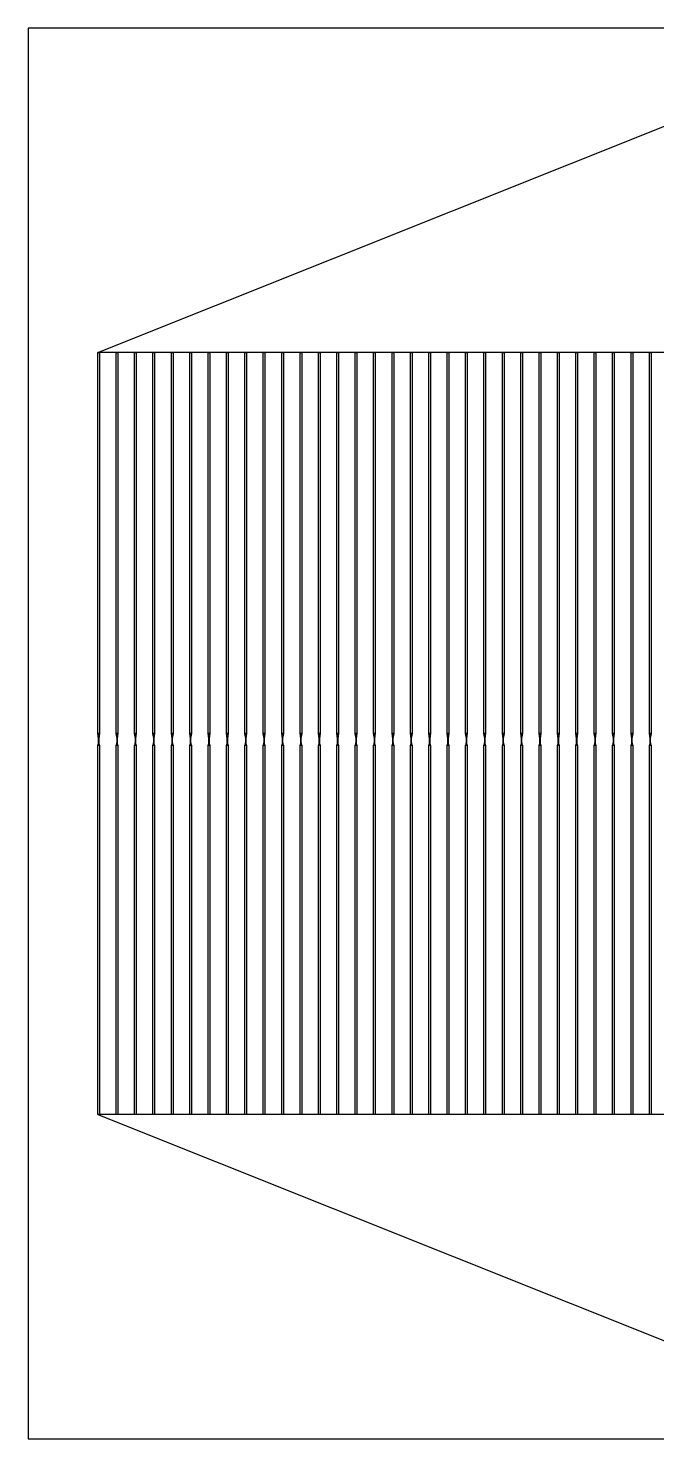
# Model space of a CAD drawing. Extents: x 0 to 25399, y 0 to 25399.
# Drawn here: x 0 to 11327, y 0 to 25399 of the extents above; entities that cross this region are included whole.
import ezdxf

# ---------------------------------------------------------------- set-up
doc = ezdxf.new("R2010")
doc.units = 0
doc.layers.add('lith', color=7, linetype='CONTINUOUS')

msp = doc.modelspace()

# ---------------------------------------------------------------- linework, layer by layer
at = {"layer": 'lith', "color": 7}
for p, q in [((25398.75, 25398.75), (0, 25398.75)), ((0, 25398.75), (0, 0)), ((1254.93625, 19557.03625), (12699.375, 24128.81375)), ((1254.93625, 19557.03625), (1284.93625, 19557.03625)), ((1254.93625, 12699.375), (1254.93625, 19557.03625)), ((1254.93625, 19557.03625), (1254.93625, 19557.03625)), ((24143.81375, 19557.03625), (1254.93625, 19557.03625)), ((1284.93625, 19557.03625), (1284.93625, 12699.375)), ((1586.225, 19557.03625), (1616.225, 19557.03625)), ((1586.225, 12699.375), (1586.225, 19557.03625)), ((1586.225, 19557.03625), (1586.225, 19557.03625)), ((1616.225, 19557.03625), (1616.225, 12699.375)), ((1917.515, 19557.03625), (1947.515, 19557.03625)), ((1917.515, 12699.375), (1917.515, 19557.03625)), ((1917.515, 19557.03625), (1917.515, 19557.03625)), ((1947.515, 19557.03625), (1947.515, 12699.375)), ((2248.80375, 19557.03625), (2278.80375, 19557.03625)), ((2248.80375, 12699.375), (2248.80375, 19557.03625)), ((2248.80375, 19557.03625), (2248.80375, 19557.03625)), ((2278.80375, 19557.03625), (2278.80375, 12699.375)), ((2580.0925, 19557.03625), (2610.0925, 19557.03625)), ((2580.0925, 12699.375), (2580.0925, 19557.03625)), ((2580.0925, 19557.03625), (2580.0925, 19557.03625)), ((2610.0925, 19557.03625), (2610.0925, 12699.375)), ((2911.3775, 19557.03625), (2941.3775, 19557.03625)), ((2911.3775, 12699.375), (2911.3775, 19557.03625)), ((2911.3775, 19557.03625), (2911.3775, 19557.03625)), ((2941.3775, 19557.03625), (2941.3775, 12699.375)), ((3242.66625, 19557.03625), (3272.66625, 19557.03625)), ((3242.66625, 12699.375), (3242.66625, 19557.03625)), ((3242.66625, 19557.03625), (3242.66625, 19557.03625)), ((3272.66625, 19557.03625), (3272.66625, 12699.375)), ((3573.955, 19557.03625), (3603.955, 19557.03625)), ((3573.955, 12699.375), (3573.955, 19557.03625)), ((3573.955, 19557.03625), (3573.955, 19557.03625)), ((3603.955, 19557.03625), (3603.955, 12699.375)), ((3905.24375, 19557.03625), (3935.24375, 19557.03625)), ((3905.24375, 12699.375), (3905.24375, 19557.03625)), ((3905.24375, 19557.03625), (3905.24375, 19557.03625)), ((3935.24375, 19557.03625), (3935.24375, 12699.375)), ((4236.52875, 19557.03625), (4266.52875, 19557.03625)), ((4236.52875, 12699.375), (4236.52875, 19557.03625)), ((4236.52875, 19557.03625), (4236.52875, 19557.03625)), ((4266.52875, 19557.03625), (4266.52875, 12699.375)), ((4567.8175, 19557.03625), (4597.8175, 19557.03625)), ((4567.8175, 12699.375), (4567.8175, 19557.03625)), ((4567.8175, 19557.03625), (4567.8175, 19557.03625)), ((4597.8175, 19557.03625), (4597.8175, 12699.375)), ((4899.10625, 19557.03625), (4929.10625, 19557.03625)), ((4899.10625, 12699.375), (4899.10625, 19557.03625)), ((4899.10625, 19557.03625), (4899.10625, 19557.03625)), ((4929.10625, 19557.03625), (4929.10625, 12699.375)), ((5230.395, 19557.03625), (5260.395, 19557.03625)), ((5230.395, 12699.375), (5230.395, 19557.03625)), ((5230.395, 19557.03625), (5230.395, 19557.03625)), ((5260.395, 19557.03625), (5260.395, 12699.375)), ((5561.685, 19557.03625), (5591.685, 19557.03625)), ((5561.685, 12699.375), (5561.685, 19557.03625)), ((5561.685, 19557.03625), (5561.685, 19557.03625)), ((5591.685, 19557.03625), (5591.685, 12699.375)), ((5892.96875, 19557.03625), (5922.96875, 19557.03625)), ((5892.96875, 12699.375), (5892.96875, 19557.03625)), ((5892.96875, 19557.03625), (5892.96875, 19557.03625)), ((5922.96875, 19557.03625), (5922.96875, 12699.375)), ((6224.2575, 19557.03625), (6254.2575, 19557.03625)), ((6224.2575, 12699.375), (6224.2575, 19557.03625)), ((6224.2575, 19557.03625), (6224.2575, 19557.03625)), ((6254.2575, 19557.03625), (6254.2575, 12699.375)), ((6555.5475, 19557.03625), (6585.5475, 19557.03625)), ((6555.5475, 12699.375), (6555.5475, 19557.03625)), ((6555.5475, 19557.03625), (6555.5475, 19557.03625)), ((6585.5475, 19557.03625), (6585.5475, 12699.375)), ((6886.83625, 19557.03625), (6916.83625, 19557.03625)), ((6886.83625, 12699.375), (6886.83625, 19557.03625)), ((6886.83625, 19557.03625), (6886.83625, 19557.03625)), ((6916.83625, 19557.03625), (6916.83625, 12699.375)), ((7218.125, 19557.03625), (7248.125, 19557.03625)), ((7218.125, 12699.375), (7218.125, 19557.03625)), ((7218.125, 19557.03625), (7218.125, 19557.03625)), ((7248.125, 19557.03625), (7248.125, 12699.375)), ((7549.40875, 19557.03625), (7579.40875, 19557.03625)), ((7549.40875, 12699.375), (7549.40875, 19557.03625)), ((7549.40875, 19557.03625), (7549.40875, 19557.03625)), ((7579.40875, 19557.03625), (7579.40875, 12699.375)), ((7880.69875, 19557.03625), (7910.69875, 19557.03625)), ((7880.69875, 12699.375), (7880.69875, 19557.03625)), ((7880.69875, 19557.03625), (7880.69875, 19557.03625)), ((7910.69875, 19557.03625), (7910.69875, 12699.375)), ((8211.9875, 19557.03625), (8241.9875, 19557.03625)), ((8211.9875, 12699.375), (8211.9875, 19557.03625)), ((8211.9875, 19557.03625), (8211.9875, 19557.03625)), ((8241.9875, 19557.03625), (8241.9875, 12699.375)), ((8543.27625, 19557.03625), (8573.27625, 19557.03625)), ((8543.27625, 12699.375), (8543.27625, 19557.03625)), ((8543.27625, 19557.03625), (8543.27625, 19557.03625)), ((8573.27625, 19557.03625), (8573.27625, 12699.375)), ((8874.565, 19557.03625), (8904.565, 19557.03625)), ((8874.565, 12699.375), (8874.565, 19557.03625)), ((8874.565, 19557.03625), (8874.565, 19557.03625)), ((8904.565, 19557.03625), (8904.565, 12699.375)), ((9205.85, 19557.03625), (9235.85, 19557.03625)), ((9205.85, 12699.375), (9205.85, 19557.03625)), ((9205.85, 19557.03625), (9205.85, 19557.03625)), ((9235.85, 19557.03625), (9235.85, 12699.375)), ((9537.13875, 19557.03625), (9567.13875, 19557.03625)), ((9537.13875, 12699.375), (9537.13875, 19557.03625)), ((9537.13875, 19557.03625), (9537.13875, 19557.03625)), ((9567.13875, 19557.03625), (9567.13875, 12699.375)), ((9868.4275, 19557.03625), (9898.4275, 19557.03625)), ((9868.4275, 12699.375), (9868.4275, 19557.03625)), ((9868.4275, 19557.03625), (9868.4275, 19557.03625)), ((9898.4275, 19557.03625), (9898.4275, 12699.375)), ((10199.71625, 19557.03625), (10229.71625, 19557.03625)), ((10199.71625, 12699.375), (10199.71625, 19557.03625)), ((10199.71625, 19557.03625), (10199.71625, 19557.03625)), ((10229.71625, 19557.03625), (10229.71625, 12699.375)), ((10531.00625, 19557.03625), (10561.00625, 19557.03625)), ((10531.00625, 12699.375), (10531.00625, 19557.03625)), ((10531.00625, 19557.03625), (10531.00625, 19557.03625)), ((10561.00625, 19557.03625), (10561.00625, 12699.375)), ((10862.29, 19557.03625), (10892.29, 19557.03625)), ((10862.29, 12699.375), (10862.29, 19557.03625)), ((10862.29, 19557.03625), (10862.29, 19557.03625)), ((10892.29, 19557.03625), (10892.29, 12699.375)), ((11193.57875, 19557.03625), (11223.57875, 19557.03625)), ((11193.57875, 12699.375), (11193.57875, 19557.03625)), ((11193.57875, 19557.03625), (11193.57875, 19557.03625)), ((11223.57875, 19557.03625), (11223.57875, 12699.375)), ((1284.93625, 12699.375), (1254.93625, 12699.375)), ((1254.93625, 12699.375), (1284.93625, 12699.375)), ((1268.935, 12609.38), (1254.93625, 12699.375)), ((1254.93625, 12699.375), (1254.93625, 12699.375)), ((1268.935, 12699.375), (1270.9375, 12699.375)), ((1268.935, 12489.385), (1268.935, 12699.375)), ((1268.935, 12699.375), (1268.935, 12699.375)), ((1270.9375, 12699.375), (1270.9375, 12489.385)), ((1284.93625, 12699.375), (1270.9375, 12609.38)), ((1616.225, 12699.375), (1586.225, 12699.375)), ((1586.225, 12699.375), (1616.225, 12699.375)), ((1600.225, 12609.38), (1586.225, 12699.375)), ((1586.225, 12699.375), (1586.225, 12699.375)), ((1600.225, 12699.375), (1602.2275, 12699.375)), ((1600.225, 12489.385), (1600.225, 12699.375)), ((1600.225, 12699.375), (1600.225, 12699.375)), ((1616.225, 12699.375), (1602.22625, 12609.38)), ((1602.2275, 12699.375), (1602.2275, 12489.385)), ((1947.515, 12699.375), (1917.515, 12699.375)), ((1917.515, 12699.375), (1947.515, 12699.375)), ((1931.51375, 12609.38), (1917.515, 12699.375)), ((1917.515, 12699.375), (1917.515, 12699.375)), ((1931.51375, 12699.375), (1933.51625, 12699.375)), ((1931.51375, 12489.385), (1931.51375, 12699.375)), ((1931.51375, 12699.375), (1931.51375, 12699.375)), ((1947.515, 12699.375), (1933.515, 12609.38)), ((1933.51625, 12699.375), (1933.51625, 12489.385)), ((2278.80375, 12699.375), (2248.80375, 12699.375)), ((2248.80375, 12699.375), (2278.79875, 12699.375)), ((2262.8025, 12609.38), (2248.80375, 12699.375)), ((2248.80375, 12699.375), (2248.80375, 12699.375)), ((2262.8025, 12699.375), (2264.805, 12699.375)), ((2262.8025, 12489.385), (2262.8025, 12699.375)), ((2262.8025, 12699.375), (2262.8025, 12699.375)), ((2278.79875, 12699.375), (2264.8, 12609.38)), ((2264.805, 12699.375), (2264.805, 12489.385)), ((2610.0925, 12699.375), (2580.0925, 12699.375)), ((2580.0925, 12699.375), (2610.0875, 12699.375)), ((2594.09125, 12609.38), (2580.0925, 12699.375)), ((2580.0925, 12699.375), (2580.0925, 12699.375)), ((2594.09125, 12699.375), (2596.09375, 12699.375)), ((2594.09125, 12489.385), (2594.09125, 12699.375)), ((2594.09125, 12699.375), (2594.09125, 12699.375)), ((2610.0875, 12699.375), (2596.08875, 12609.38)), ((2596.09375, 12699.375), (2596.09375, 12489.385)), ((2941.3775, 12699.375), (2911.3775, 12699.375)), ((2911.3775, 12699.375), (2941.3775, 12699.375)), ((2925.37625, 12609.38), (2911.3775, 12699.375)), ((2911.3775, 12699.375), (2911.3775, 12699.375)), ((2925.37625, 12699.375), (2927.37875, 12699.375)), ((2925.37625, 12489.385), (2925.37625, 12699.375)), ((2925.37625, 12699.375), (2925.37625, 12699.375)), ((2941.3775, 12699.375), (2927.3775, 12609.38)), ((2927.37875, 12699.375), (2927.37875, 12489.385)), ((3272.66625, 12699.375), (3242.66625, 12699.375)), ((3242.66625, 12699.375), (3272.66625, 12699.375)), ((3256.665, 12609.38), (3242.66625, 12699.375)), ((3242.66625, 12699.375), (3242.66625, 12699.375)), ((3256.665, 12699.375), (3258.6675, 12699.375)), ((3256.665, 12489.385), (3256.665, 12699.375)), ((3256.665, 12699.375), (3256.665, 12699.375)), ((3258.6675, 12699.375), (3258.6675, 12489.385)), ((3272.66625, 12699.375), (3258.6675, 12609.38)), ((3603.955, 12699.375), (3573.955, 12699.375)), ((3573.955, 12699.375), (3603.955, 12699.375)), ((3587.95375, 12609.38), (3573.955, 12699.375)), ((3573.955, 12699.375), (3573.955, 12699.375)), ((3587.95375, 12699.375), (3589.95625, 12699.375)), ((3587.95375, 12489.385), (3587.95375, 12699.375)), ((3587.95375, 12699.375), (3587.95375, 12699.375)), ((3589.95625, 12699.375), (3589.95625, 12489.385)), ((3603.955, 12699.375), (3589.95625, 12609.38)), ((3935.24375, 12699.375), (3905.24375, 12699.375)), ((3905.24375, 12699.375), (3935.23875, 12699.375)), ((3919.24375, 12609.38), (3905.24375, 12699.375)), ((3905.24375, 12699.375), (3905.24375, 12699.375)), ((3919.24375, 12699.375), (3921.24625, 12699.375)), ((3919.24375, 12489.385), (3919.24375, 12699.375)), ((3919.24375, 12699.375), (3919.24375, 12699.375)), ((3935.23875, 12699.375), (3921.24, 12609.38)), ((3921.24625, 12699.375), (3921.24625, 12489.385)), ((4266.52875, 12699.375), (4236.52875, 12699.375)), ((4236.52875, 12699.375), (4266.52875, 12699.375)), ((4250.5325, 12609.38), (4236.52875, 12699.375)), ((4236.52875, 12699.375), (4236.52875, 12699.375)), ((4250.5325, 12699.375), (4252.535, 12699.375)), ((4250.5325, 12489.385), (4250.5325, 12699.375)), ((4250.5325, 12699.375), (4250.5325, 12699.375)), ((4266.52875, 12699.375), (4252.52875, 12609.38)), ((4252.535, 12699.375), (4252.535, 12489.385)), ((4597.8175, 12699.375), (4567.8175, 12699.375)), ((4567.8175, 12699.375), (4597.8175, 12699.375)), ((4581.81625, 12609.38), (4567.8175, 12699.375)), ((4567.8175, 12699.375), (4567.8175, 12699.375)), ((4581.81625, 12699.375), (4583.81875, 12699.375)), ((4581.81625, 12489.385), (4581.81625, 12699.375)), ((4581.81625, 12699.375), (4581.81625, 12699.375)), ((4583.81875, 12699.375), (4583.81875, 12489.385)), ((4597.8175, 12699.375), (4583.81875, 12609.38)), ((4929.10625, 12699.375), (4899.10625, 12699.375)), ((4899.10625, 12699.375), (4929.10625, 12699.375)), ((4913.105, 12609.38), (4899.10625, 12699.375)), ((4899.10625, 12699.375), (4899.10625, 12699.375)), ((4913.105, 12699.375), (4915.1075, 12699.375)), ((4913.105, 12489.385), (4913.105, 12699.375)), ((4913.105, 12699.375), (4913.105, 12699.375)), ((4915.1075, 12699.375), (4915.1075, 12489.385)), ((4929.10625, 12699.375), (4915.1075, 12609.38)), ((5260.395, 12699.375), (5230.395, 12699.375)), ((5230.395, 12699.375), (5260.395, 12699.375)), ((5244.395, 12609.38), (5230.395, 12699.375)), ((5230.395, 12699.375), (5230.395, 12699.375)), ((5244.395, 12699.375), (5246.3975, 12699.375)), ((5244.395, 12489.385), (5244.395, 12699.375)), ((5244.395, 12699.375), (5244.395, 12699.375)), ((5260.395, 12699.375), (5246.39125, 12609.38)), ((5246.3975, 12699.375), (5246.3975, 12489.385)), ((5591.685, 12699.375), (5561.685, 12699.375)), ((5561.685, 12699.375), (5591.68, 12699.375)), ((5575.68375, 12609.38), (5561.685, 12699.375)), ((5561.685, 12699.375), (5561.685, 12699.375)), ((5575.68375, 12699.375), (5577.68625, 12699.375)), ((5575.68375, 12489.385), (5575.68375, 12699.375)), ((5575.68375, 12699.375), (5575.68375, 12699.375)), ((5591.68, 12699.375), (5577.68125, 12609.38)), ((5577.68625, 12699.375), (5577.68625, 12489.385)), ((5922.96875, 12699.375), (5892.96875, 12699.375)), ((5892.96875, 12699.375), (5922.96875, 12699.375)), ((5906.9675, 12609.38), (5892.96875, 12699.375)), ((5892.96875, 12699.375), (5892.96875, 12699.375)), ((5906.9675, 12699.375), (5908.97, 12699.375)), ((5906.9675, 12489.385), (5906.9675, 12699.375)), ((5906.9675, 12699.375), (5906.9675, 12699.375)), ((5908.97, 12699.375), (5908.97, 12489.385)), ((5922.96875, 12699.375), (5908.97, 12609.38)), ((6254.2575, 12699.375), (6224.2575, 12699.375)), ((6224.2575, 12699.375), (6254.2575, 12699.375)), ((6238.25625, 12609.38), (6224.2575, 12699.375)), ((6224.2575, 12699.375), (6224.2575, 12699.375)), ((6238.25625, 12699.375), (6240.25875, 12699.375)), ((6238.25625, 12489.385), (6238.25625, 12699.375)), ((6238.25625, 12699.375), (6238.25625, 12699.375)), ((6240.25875, 12699.375), (6240.25875, 12489.385)), ((6254.2575, 12699.375), (6240.25875, 12609.38)), ((6585.5475, 12699.375), (6555.5475, 12699.375)), ((6555.5475, 12699.375), (6585.5475, 12699.375)), ((6569.54625, 12609.38), (6555.5475, 12699.375)), ((6555.5475, 12699.375), (6555.5475, 12699.375)), ((6569.54625, 12699.375), (6571.54875, 12699.375)), ((6569.54625, 12489.385), (6569.54625, 12699.375)), ((6569.54625, 12699.375), (6569.54625, 12699.375)), ((6585.5475, 12699.375), (6571.5475, 12609.38)), ((6571.54875, 12699.375), (6571.54875, 12489.385)), ((6916.83625, 12699.375), (6886.83625, 12699.375)), ((6886.83625, 12699.375), (6916.83625, 12699.375)), ((6900.835, 12609.38), (6886.83625, 12699.375)), ((6886.83625, 12699.375), (6886.83625, 12699.375)), ((6900.835, 12699.375), (6902.8375, 12699.375)), ((6900.835, 12489.385), (6900.835, 12699.375)), ((6900.835, 12699.375), (6900.835, 12699.375)), ((6916.83625, 12699.375), (6902.8325, 12609.38)), ((6902.8375, 12699.375), (6902.8375, 12489.385)), ((7248.125, 12699.375), (7218.125, 12699.375)), ((7218.125, 12699.375), (7248.12, 12699.375)), ((7232.12375, 12609.38), (7218.125, 12699.375)), ((7218.125, 12699.375), (7218.125, 12699.375)), ((7232.12375, 12699.375), (7234.12625, 12699.375)), ((7232.12375, 12489.385), (7232.12375, 12699.375)), ((7232.12375, 12699.375), (7232.12375, 12699.375)), ((7248.12, 12699.375), (7234.12125, 12609.38)), ((7234.12625, 12699.375), (7234.12625, 12489.385)), ((7579.40875, 12699.375), (7549.40875, 12699.375)), ((7549.40875, 12699.375), (7579.40875, 12699.375)), ((7563.40875, 12609.38), (7549.40875, 12699.375)), ((7549.40875, 12699.375), (7549.40875, 12699.375)), ((7563.40875, 12699.375), (7565.41125, 12699.375)), ((7563.40875, 12489.385), (7563.40875, 12699.375)), ((7563.40875, 12699.375), (7563.40875, 12699.375)), ((7579.40875, 12699.375), (7565.41, 12609.38)), ((7565.41125, 12699.375), (7565.41125, 12489.385)), ((7910.69875, 12699.375), (7880.69875, 12699.375)), ((7880.69875, 12699.375), (7910.69875, 12699.375)), ((7894.6975, 12609.38), (7880.69875, 12699.375)), ((7880.69875, 12699.375), (7880.69875, 12699.375)), ((7894.6975, 12699.375), (7896.7, 12699.375)), ((7894.6975, 12489.385), (7894.6975, 12699.375)), ((7894.6975, 12699.375), (7894.6975, 12699.375)), ((7910.69875, 12699.375), (7896.69875, 12609.38)), ((7896.7, 12699.375), (7896.7, 12489.385)), ((8241.9875, 12699.375), (8211.9875, 12699.375)), ((8211.9875, 12699.375), (8241.9875, 12699.375)), ((8225.98625, 12609.38), (8211.9875, 12699.375)), ((8211.9875, 12699.375), (8211.9875, 12699.375)), ((8225.98625, 12699.375), (8227.98875, 12699.375)), ((8225.98625, 12489.385), (8225.98625, 12699.375)), ((8225.98625, 12699.375), (8225.98625, 12699.375)), ((8227.98875, 12699.375), (8227.98875, 12489.385)), ((8241.9875, 12699.375), (8227.98875, 12609.38)), ((8573.27625, 12699.375), (8543.27625, 12699.375)), ((8543.27625, 12699.375), (8573.27125, 12699.375)), ((8557.275, 12609.38), (8543.27625, 12699.375)), ((8543.27625, 12699.375), (8543.27625, 12699.375)), ((8557.275, 12699.375), (8559.2775, 12699.375)), ((8557.275, 12489.385), (8557.275, 12699.375)), ((8557.275, 12699.375), (8557.275, 12699.375)), ((8573.27125, 12699.375), (8559.2725, 12609.38)), ((8559.2775, 12699.375), (8559.2775, 12489.385)), ((8904.565, 12699.375), (8874.565, 12699.375)), ((8874.565, 12699.375), (8904.56, 12699.375)), ((8888.565, 12609.38), (8874.565, 12699.375)), ((8874.565, 12699.375), (8874.565, 12699.375)), ((8888.565, 12699.375), (8890.5675, 12699.375)), ((8888.565, 12489.385), (8888.565, 12699.375)), ((8888.565, 12699.375), (8888.565, 12699.375)), ((8904.56, 12699.375), (8890.56125, 12609.38)), ((8890.5675, 12699.375), (8890.5675, 12489.385)), ((9235.85, 12699.375), (9205.85, 12699.375)), ((9205.85, 12699.375), (9235.85, 12699.375)), ((9219.84875, 12609.38), (9205.85, 12699.375)), ((9205.85, 12699.375), (9205.85, 12699.375)), ((9219.84875, 12699.375), (9221.85125, 12699.375)), ((9219.84875, 12489.385), (9219.84875, 12699.375)), ((9219.84875, 12699.375), (9219.84875, 12699.375)), ((9235.85, 12699.375), (9221.85, 12609.38)), ((9221.85125, 12699.375), (9221.85125, 12489.385)), ((9567.13875, 12699.375), (9537.13875, 12699.375)), ((9537.13875, 12699.375), (9567.13875, 12699.375)), ((9551.1375, 12609.38), (9537.13875, 12699.375)), ((9537.13875, 12699.375), (9537.13875, 12699.375)), ((9551.1375, 12699.375), (9553.14, 12699.375)), ((9551.1375, 12489.385), (9551.1375, 12699.375)), ((9551.1375, 12699.375), (9551.1375, 12699.375)), ((9553.14, 12699.375), (9553.14, 12489.385)), ((9567.13875, 12699.375), (9553.14, 12609.38)), ((9898.4275, 12699.375), (9868.4275, 12699.375)), ((9868.4275, 12699.375), (9898.4275, 12699.375)), ((9882.42625, 12609.38), (9868.4275, 12699.375)), ((9868.4275, 12699.375), (9868.4275, 12699.375)), ((9882.42625, 12699.375), (9884.42875, 12699.375)), ((9882.42625, 12489.385), (9882.42625, 12699.375)), ((9882.42625, 12699.375), (9882.42625, 12699.375)), ((9884.42875, 12699.375), (9884.42875, 12489.385)), ((9898.4275, 12699.375), (9884.42875, 12609.38)), ((10229.71625, 12699.375), (10199.71625, 12699.375)), ((10199.71625, 12699.375), (10229.7125, 12699.375)), ((10213.71625, 12609.38), (10199.71625, 12699.375)), ((10199.71625, 12699.375), (10199.71625, 12699.375)), ((10213.71625, 12699.375), (10215.71875, 12699.375)), ((10213.71625, 12489.385), (10213.71625, 12699.375)), ((10213.71625, 12699.375), (10213.71625, 12699.375)), ((10229.7125, 12699.375), (10215.7125, 12609.38)), ((10215.71875, 12699.375), (10215.71875, 12489.385)), ((10561.00625, 12699.375), (10531.00625, 12699.375)), ((10531.00625, 12699.375), (10561.00125, 12699.375)), ((10545.005, 12609.38), (10531.00625, 12699.375)), ((10531.00625, 12699.375), (10531.00625, 12699.375)), ((10545.005, 12699.375), (10547.0075, 12699.375)), ((10545.005, 12489.385), (10545.005, 12699.375)), ((10545.005, 12699.375), (10545.005, 12699.375)), ((10561.00125, 12699.375), (10547.0025, 12609.38)), ((10547.0075, 12699.375), (10547.0075, 12489.385)), ((10892.29, 12699.375), (10862.29, 12699.375)), ((10862.29, 12699.375), (10892.29, 12699.375)), ((10876.28875, 12609.38), (10862.29, 12699.375)), ((10862.29, 12699.375), (10862.29, 12699.375)), ((10876.28875, 12699.375), (10878.29125, 12699.375)), ((10876.28875, 12489.385), (10876.28875, 12699.375)), ((10876.28875, 12699.375), (10876.28875, 12699.375)), ((10878.29125, 12699.375), (10878.29125, 12489.385)), ((10892.29, 12699.375), (10878.29125, 12609.38)), ((11223.57875, 12699.375), (11193.57875, 12699.375)), ((11193.57875, 12699.375), (11223.57875, 12699.375)), ((11207.5775, 12609.38), (11193.57875, 12699.375)), ((11193.57875, 12699.375), (11193.57875, 12699.375)), ((11207.5775, 12699.375), (11209.58, 12699.375)), ((11207.5775, 12489.385), (11207.5775, 12699.375)), ((11207.5775, 12699.375), (11207.5775, 12699.375)), ((11209.58, 12699.375), (11209.58, 12489.385)), ((11223.57875, 12699.375), (11209.58, 12609.38)), ((1268.935, 12579.38), (1254.93625, 12489.385)), ((1254.93625, 12489.385), (1284.93625, 12489.385)), ((1254.93625, 5841.71375), (1254.93625, 12489.385)), ((1254.93625, 12489.385), (1254.93625, 12489.385)), ((1254.93625, 12489.385), (1284.93625, 12489.385)), ((1254.93625, 12489.385), (1254.93625, 12489.385)), ((1270.9375, 12609.38), (1268.935, 12609.38)), ((1270.9375, 12579.38), (1268.935, 12579.38)), ((1270.9375, 12489.385), (1268.935, 12489.385)), ((1284.93625, 12489.385), (1270.9375, 12579.38)), ((1284.93625, 12489.385), (1284.93625, 5841.71375)), ((1600.225, 12579.38), (1586.225, 12489.385)), ((1586.225, 12489.385), (1616.225, 12489.385)), ((1586.225, 5841.71375), (1586.225, 12489.385)), ((1586.225, 12489.385), (1586.225, 12489.385)), ((1586.225, 12489.385), (1616.225, 12489.385)), ((1586.225, 12489.385), (1586.225, 12489.385)), ((1602.22625, 12609.38), (1600.225, 12609.38)), ((1602.22625, 12579.38), (1600.225, 12579.38)), ((1602.2275, 12489.385), (1600.225, 12489.385)), ((1616.225, 12489.385), (1602.22625, 12579.38)), ((1616.225, 12489.385), (1616.225, 5841.71375)), ((1931.51375, 12579.38), (1917.515, 12489.385)), ((1917.515, 12489.385), (1947.515, 12489.385)), ((1917.515, 5841.71375), (1917.515, 12489.385)), ((1917.515, 12489.385), (1917.515, 12489.385)), ((1917.515, 12489.385), (1947.515, 12489.385)), ((1917.515, 12489.385), (1917.515, 12489.385)), ((1933.515, 12609.38), (1931.51375, 12609.38)), ((1933.515, 12579.38), (1931.51375, 12579.38)), ((1933.51625, 12489.385), (1931.51375, 12489.385)), ((1947.515, 12489.385), (1933.515, 12579.38)), ((1947.515, 12489.385), (1947.515, 5841.71375)), ((2262.8025, 12579.38), (2248.80375, 12489.385)), ((2248.80375, 12489.385), (2278.80375, 12489.385)), ((2248.80375, 5841.71375), (2248.80375, 12489.385)), ((2248.80375, 12489.385), (2248.80375, 12489.385)), ((2248.80375, 12489.385), (2278.79875, 12489.385)), ((2248.80375, 12489.385), (2248.80375, 12489.385)), ((2264.8, 12609.38), (2262.8025, 12609.38)), ((2264.8, 12579.38), (2262.8025, 12579.38)), ((2264.805, 12489.385), (2262.8025, 12489.385)), ((2278.79875, 12489.385), (2264.8, 12579.38)), ((2278.80375, 12489.385), (2278.80375, 5841.71375)), ((2594.09125, 12579.38), (2580.0925, 12489.385)), ((2580.0925, 12489.385), (2610.0925, 12489.385)), ((2580.0925, 5841.71375), (2580.0925, 12489.385)), ((2580.0925, 12489.385), (2580.0925, 12489.385)), ((2580.0925, 12489.385), (2610.0875, 12489.385)), ((2580.0925, 12489.385), (2580.0925, 12489.385)), ((2596.08875, 12609.38), (2594.09125, 12609.38)), ((2596.08875, 12579.38), (2594.09125, 12579.38)), ((2596.09375, 12489.385), (2594.09125, 12489.385)), ((2610.0875, 12489.385), (2596.08875, 12579.38)), ((2610.0925, 12489.385), (2610.0925, 5841.71375)), ((2925.37625, 12579.38), (2911.3775, 12489.385)), ((2911.3775, 12489.385), (2941.3775, 12489.385)), ((2911.3775, 5841.71375), (2911.3775, 12489.385)), ((2911.3775, 12489.385), (2911.3775, 12489.385)), ((2911.3775, 12489.385), (2941.3775, 12489.385)), ((2911.3775, 12489.385), (2911.3775, 12489.385)), ((2927.3775, 12609.38), (2925.37625, 12609.38)), ((2927.3775, 12579.38), (2925.37625, 12579.38)), ((2927.37875, 12489.385), (2925.37625, 12489.385)), ((2941.3775, 12489.385), (2927.3775, 12579.38)), ((2941.3775, 12489.385), (2941.3775, 5841.71375)), ((3256.665, 12579.38), (3242.66625, 12489.385)), ((3242.66625, 12489.385), (3272.66625, 12489.385)), ((3242.66625, 5841.71375), (3242.66625, 12489.385)), ((3242.66625, 12489.385), (3242.66625, 12489.385)), ((3242.66625, 12489.385), (3272.66625, 12489.385)), ((3242.66625, 12489.385), (3242.66625, 12489.385)), ((3258.6675, 12609.38), (3256.665, 12609.38)), ((3258.6675, 12579.38), (3256.665, 12579.38)), ((3258.6675, 12489.385), (3256.665, 12489.385)), ((3272.66625, 12489.385), (3258.6675, 12579.38)), ((3272.66625, 12489.385), (3272.66625, 5841.71375)), ((3587.95375, 12579.38), (3573.955, 12489.385)), ((3573.955, 12489.385), (3603.955, 12489.385)), ((3573.955, 5841.71375), (3573.955, 12489.385)), ((3573.955, 12489.385), (3573.955, 12489.385)), ((3573.955, 12489.385), (3603.955, 12489.385)), ((3573.955, 12489.385), (3573.955, 12489.385)), ((3589.95625, 12609.38), (3587.95375, 12609.38)), ((3589.95625, 12579.38), (3587.95375, 12579.38)), ((3589.95625, 12489.385), (3587.95375, 12489.385)), ((3603.955, 12489.385), (3589.95625, 12579.38)), ((3603.955, 12489.385), (3603.955, 5841.71375)), ((3919.24375, 12579.38), (3905.24375, 12489.385)), ((3905.24375, 12489.385), (3935.24375, 12489.385)), ((3905.24375, 5841.71375), (3905.24375, 12489.385)), ((3905.24375, 12489.385), (3905.24375, 12489.385)), ((3905.24375, 12489.385), (3935.23875, 12489.385)), ((3905.24375, 12489.385), (3905.24375, 12489.385)), ((3921.24, 12609.38), (3919.24375, 12609.38)), ((3921.24, 12579.38), (3919.24375, 12579.38)), ((3921.24625, 12489.385), (3919.24375, 12489.385)), ((3935.23875, 12489.385), (3921.24, 12579.38)), ((3935.24375, 12489.385), (3935.24375, 5841.71375)), ((4250.5325, 12579.38), (4236.52875, 12489.385)), ((4236.52875, 12489.385), (4266.52875, 12489.385)), ((4236.52875, 5841.71375), (4236.52875, 12489.385)), ((4236.52875, 12489.385), (4236.52875, 12489.385)), ((4236.52875, 12489.385), (4266.52875, 12489.385)), ((4236.52875, 12489.385), (4236.52875, 12489.385)), ((4252.52875, 12609.38), (4250.5325, 12609.38)), ((4252.52875, 12579.38), (4250.5325, 12579.38)), ((4252.535, 12489.385), (4250.5325, 12489.385)), ((4266.52875, 12489.385), (4252.52875, 12579.38)), ((4266.52875, 12489.385), (4266.52875, 5841.71375)), ((4581.81625, 12579.38), (4567.8175, 12489.385)), ((4567.8175, 12489.385), (4597.8175, 12489.385)), ((4567.8175, 5841.71375), (4567.8175, 12489.385)), ((4567.8175, 12489.385), (4567.8175, 12489.385)), ((4567.8175, 12489.385), (4597.8175, 12489.385)), ((4567.8175, 12489.385), (4567.8175, 12489.385)), ((4583.81875, 12609.38), (4581.81625, 12609.38)), ((4583.81875, 12579.38), (4581.81625, 12579.38)), ((4583.81875, 12489.385), (4581.81625, 12489.385)), ((4597.8175, 12489.385), (4583.81875, 12579.38)), ((4597.8175, 12489.385), (4597.8175, 5841.71375)), ((4913.105, 12579.38), (4899.10625, 12489.385)), ((4899.10625, 12489.385), (4929.10625, 12489.385)), ((4899.10625, 5841.71375), (4899.10625, 12489.385)), ((4899.10625, 12489.385), (4899.10625, 12489.385)), ((4899.10625, 12489.385), (4929.10625, 12489.385)), ((4899.10625, 12489.385), (4899.10625, 12489.385)), ((4915.1075, 12609.38), (4913.105, 12609.38)), ((4915.1075, 12579.38), (4913.105, 12579.38)), ((4915.1075, 12489.385), (4913.105, 12489.385)), ((4929.10625, 12489.385), (4915.1075, 12579.38)), ((4929.10625, 12489.385), (4929.10625, 5841.71375)), ((5244.395, 12579.38), (5230.395, 12489.385)), ((5230.395, 12489.385), (5260.395, 12489.385)), ((5230.395, 5841.71375), (5230.395, 12489.385)), ((5230.395, 12489.385), (5230.395, 12489.385)), ((5230.395, 12489.385), (5260.395, 12489.385)), ((5230.395, 12489.385), (5230.395, 12489.385)), ((5246.39125, 12609.38), (5244.395, 12609.38)), ((5246.39125, 12579.38), (5244.395, 12579.38)), ((5246.3975, 12489.385), (5244.395, 12489.385)), ((5260.395, 12489.385), (5246.39125, 12579.38)), ((5260.395, 12489.385), (5260.395, 5841.71375)), ((5575.68375, 12579.38), (5561.685, 12489.385)), ((5561.685, 12489.385), (5591.685, 12489.385)), ((5561.685, 5841.71375), (5561.685, 12489.385)), ((5561.685, 12489.385), (5561.685, 12489.385)), ((5561.685, 12489.385), (5591.68, 12489.385)), ((5561.685, 12489.385), (5561.685, 12489.385)), ((5577.68125, 12609.38), (5575.68375, 12609.38)), ((5577.68125, 12579.38), (5575.68375, 12579.38)), ((5577.68625, 12489.385), (5575.68375, 12489.385)), ((5591.68, 12489.385), (5577.68125, 12579.38)), ((5591.685, 12489.385), (5591.685, 5841.71375)), ((5906.9675, 12579.38), (5892.96875, 12489.385)), ((5892.96875, 12489.385), (5922.96875, 12489.385)), ((5892.96875, 5841.71375), (5892.96875, 12489.385)), ((5892.96875, 12489.385), (5892.96875, 12489.385)), ((5892.96875, 12489.385), (5922.96875, 12489.385)), ((5892.96875, 12489.385), (5892.96875, 12489.385)), ((5908.97, 12609.38), (5906.9675, 12609.38)), ((5908.97, 12579.38), (5906.9675, 12579.38)), ((5908.97, 12489.385), (5906.9675, 12489.385)), ((5922.96875, 12489.385), (5908.97, 12579.38)), ((5922.96875, 12489.385), (5922.96875, 5841.71375)), ((6238.25625, 12579.38), (6224.2575, 12489.385)), ((6224.2575, 12489.385), (6254.2575, 12489.385)), ((6224.2575, 5841.71375), (6224.2575, 12489.385)), ((6224.2575, 12489.385), (6224.2575, 12489.385)), ((6224.2575, 12489.385), (6254.2575, 12489.385)), ((6224.2575, 12489.385), (6224.2575, 12489.385)), ((6240.25875, 12609.38), (6238.25625, 12609.38)), ((6240.25875, 12579.38), (6238.25625, 12579.38)), ((6240.25875, 12489.385), (6238.25625, 12489.385)), ((6254.2575, 12489.385), (6240.25875, 12579.38)), ((6254.2575, 12489.385), (6254.2575, 5841.71375)), ((6569.54625, 12579.38), (6555.5475, 12489.385)), ((6555.5475, 12489.385), (6585.5475, 12489.385)), ((6555.5475, 5841.71375), (6555.5475, 12489.385)), ((6555.5475, 12489.385), (6555.5475, 12489.385)), ((6555.5475, 12489.385), (6585.5475, 12489.385)), ((6555.5475, 12489.385), (6555.5475, 12489.385)), ((6571.5475, 12609.38), (6569.54625, 12609.38)), ((6571.5475, 12579.38), (6569.54625, 12579.38)), ((6571.54875, 12489.385), (6569.54625, 12489.385)), ((6585.5475, 12489.385), (6571.5475, 12579.38)), ((6585.5475, 12489.385), (6585.5475, 5841.71375)), ((6900.835, 12579.38), (6886.83625, 12489.385)), ((6886.83625, 12489.385), (6916.83625, 12489.385)), ((6886.83625, 5841.71375), (6886.83625, 12489.385)), ((6886.83625, 12489.385), (6886.83625, 12489.385)), ((6886.83625, 12489.385), (6916.83625, 12489.385)), ((6886.83625, 12489.385), (6886.83625, 12489.385)), ((6902.8325, 12609.38), (6900.835, 12609.38)), ((6902.8325, 12579.38), (6900.835, 12579.38)), ((6902.8375, 12489.385), (6900.835, 12489.385)), ((6916.83625, 12489.385), (6902.8325, 12579.38)), ((6916.83625, 12489.385), (6916.83625, 5841.71375)), ((7232.12375, 12579.38), (7218.125, 12489.385)), ((7218.125, 12489.385), (7248.125, 12489.385)), ((7218.125, 5841.71375), (7218.125, 12489.385)), ((7218.125, 12489.385), (7218.125, 12489.385)), ((7218.125, 12489.385), (7248.12, 12489.385)), ((7218.125, 12489.385), (7218.125, 12489.385)), ((7234.12125, 12609.38), (7232.12375, 12609.38)), ((7234.12125, 12579.38), (7232.12375, 12579.38)), ((7234.12625, 12489.385), (7232.12375, 12489.385)), ((7248.12, 12489.385), (7234.12125, 12579.38)), ((7248.125, 12489.385), (7248.125, 5841.71375)), ((7563.40875, 12579.38), (7549.40875, 12489.385)), ((7549.40875, 12489.385), (7579.40875, 12489.385)), ((7549.40875, 5841.71375), (7549.40875, 12489.385)), ((7549.40875, 12489.385), (7549.40875, 12489.385)), ((7549.40875, 12489.385), (7579.40875, 12489.385)), ((7549.40875, 12489.385), (7549.40875, 12489.385)), ((7565.41, 12609.38), (7563.40875, 12609.38)), ((7565.41, 12579.38), (7563.40875, 12579.38)), ((7565.41125, 12489.385), (7563.40875, 12489.385)), ((7579.40875, 12489.385), (7565.41, 12579.38)), ((7579.40875, 12489.385), (7579.40875, 5841.71375)), ((7894.6975, 12579.38), (7880.69875, 12489.385)), ((7880.69875, 12489.385), (7910.69875, 12489.385)), ((7880.69875, 5841.71375), (7880.69875, 12489.385)), ((7880.69875, 12489.385), (7880.69875, 12489.385)), ((7880.69875, 12489.385), (7910.69875, 12489.385)), ((7880.69875, 12489.385), (7880.69875, 12489.385)), ((7896.69875, 12609.38), (7894.6975, 12609.38)), ((7896.69875, 12579.38), (7894.6975, 12579.38)), ((7896.7, 12489.385), (7894.6975, 12489.385)), ((7910.69875, 12489.385), (7896.69875, 12579.38)), ((7910.69875, 12489.385), (7910.69875, 5841.71375)), ((8225.98625, 12579.38), (8211.9875, 12489.385)), ((8211.9875, 12489.385), (8241.9875, 12489.385)), ((8211.9875, 5841.71375), (8211.9875, 12489.385)), ((8211.9875, 12489.385), (8211.9875, 12489.385)), ((8211.9875, 12489.385), (8241.9875, 12489.385)), ((8211.9875, 12489.385), (8211.9875, 12489.385)), ((8227.98875, 12609.38), (8225.98625, 12609.38)), ((8227.98875, 12579.38), (8225.98625, 12579.38)), ((8227.98875, 12489.385), (8225.98625, 12489.385)), ((8241.9875, 12489.385), (8227.98875, 12579.38)), ((8241.9875, 12489.385), (8241.9875, 5841.71375)), ((8557.275, 12579.38), (8543.27625, 12489.385)), ((8543.27625, 12489.385), (8573.27625, 12489.385)), ((8543.27625, 5841.71375), (8543.27625, 12489.385)), ((8543.27625, 12489.385), (8543.27625, 12489.385)), ((8543.27625, 12489.385), (8573.27125, 12489.385)), ((8543.27625, 12489.385), (8543.27625, 12489.385)), ((8559.2725, 12609.38), (8557.275, 12609.38)), ((8559.2725, 12579.38), (8557.275, 12579.38)), ((8559.2775, 12489.385), (8557.275, 12489.385)), ((8573.27125, 12489.385), (8559.2725, 12579.38)), ((8573.27625, 12489.385), (8573.27625, 5841.71375)), ((8888.565, 12579.38), (8874.565, 12489.385)), ((8874.565, 12489.385), (8904.565, 12489.385)), ((8874.565, 5841.71375), (8874.565, 12489.385)), ((8874.565, 12489.385), (8874.565, 12489.385)), ((8874.565, 12489.385), (8904.56, 12489.385)), ((8874.565, 12489.385), (8874.565, 12489.385)), ((8890.56125, 12609.38), (8888.565, 12609.38)), ((8890.56125, 12579.38), (8888.565, 12579.38)), ((8890.5675, 12489.385), (8888.565, 12489.385)), ((8904.56, 12489.385), (8890.56125, 12579.38)), ((8904.565, 12489.385), (8904.565, 5841.71375)), ((9219.84875, 12579.38), (9205.85, 12489.385)), ((9205.85, 12489.385), (9235.85, 12489.385)), ((9205.85, 5841.71375), (9205.85, 12489.385)), ((9205.85, 12489.385), (9205.85, 12489.385)), ((9205.85, 12489.385), (9235.85, 12489.385)), ((9205.85, 12489.385), (9205.85, 12489.385)), ((9221.85, 12609.38), (9219.84875, 12609.38)), ((9221.85, 12579.38), (9219.84875, 12579.38)), ((9221.85125, 12489.385), (9219.84875, 12489.385)), ((9235.85, 12489.385), (9221.85, 12579.38)), ((9235.85, 12489.385), (9235.85, 5841.71375)), ((9551.1375, 12579.38), (9537.13875, 12489.385)), ((9537.13875, 12489.385), (9567.13875, 12489.385)), ((9537.13875, 5841.71375), (9537.13875, 12489.385)), ((9537.13875, 12489.385), (9537.13875, 12489.385)), ((9537.13875, 12489.385), (9567.13875, 12489.385)), ((9537.13875, 12489.385), (9537.13875, 12489.385)), ((9553.14, 12609.38), (9551.1375, 12609.38)), ((9553.14, 12579.38), (9551.1375, 12579.38)), ((9553.14, 12489.385), (9551.1375, 12489.385)), ((9567.13875, 12489.385), (9553.14, 12579.38)), ((9567.13875, 12489.385), (9567.13875, 5841.71375)), ((9882.42625, 12579.38), (9868.4275, 12489.385)), ((9868.4275, 12489.385), (9898.4275, 12489.385)), ((9868.4275, 5841.71375), (9868.4275, 12489.385)), ((9868.4275, 12489.385), (9868.4275, 12489.385)), ((9868.4275, 12489.385), (9898.4275, 12489.385)), ((9868.4275, 12489.385), (9868.4275, 12489.385)), ((9884.42875, 12609.38), (9882.42625, 12609.38)), ((9884.42875, 12579.38), (9882.42625, 12579.38)), ((9884.42875, 12489.385), (9882.42625, 12489.385)), ((9898.4275, 12489.385), (9884.42875, 12579.38)), ((9898.4275, 12489.385), (9898.4275, 5841.71375)), ((10213.71625, 12579.38), (10199.71625, 12489.385)), ((10199.71625, 12489.385), (10229.71625, 12489.385)), ((10199.71625, 5841.71375), (10199.71625, 12489.385)), ((10199.71625, 12489.385), (10199.71625, 12489.385)), ((10199.71625, 12489.385), (10229.7125, 12489.385)), ((10199.71625, 12489.385), (10199.71625, 12489.385)), ((10215.7125, 12609.38), (10213.71625, 12609.38)), ((10215.7125, 12579.38), (10213.71625, 12579.38)), ((10215.71875, 12489.385), (10213.71625, 12489.385)), ((10229.7125, 12489.385), (10215.7125, 12579.38)), ((10229.71625, 12489.385), (10229.71625, 5841.71375)), ((10545.005, 12579.38), (10531.00625, 12489.385)), ((10531.00625, 12489.385), (10561.00625, 12489.385)), ((10531.00625, 5841.71375), (10531.00625, 12489.385)), ((10531.00625, 12489.385), (10531.00625, 12489.385)), ((10531.00625, 12489.385), (10561.00125, 12489.385)), ((10531.00625, 12489.385), (10531.00625, 12489.385)), ((10547.0025, 12609.38), (10545.005, 12609.38)), ((10547.0025, 12579.38), (10545.005, 12579.38)), ((10547.0075, 12489.385), (10545.005, 12489.385)), ((10561.00125, 12489.385), (10547.0025, 12579.38)), ((10561.00625, 12489.385), (10561.00625, 5841.71375)), ((10876.28875, 12579.38), (10862.29, 12489.385)), ((10862.29, 12489.385), (10892.29, 12489.385)), ((10862.29, 5841.71375), (10862.29, 12489.385)), ((10862.29, 12489.385), (10862.29, 12489.385)), ((10862.29, 12489.385), (10892.29, 12489.385)), ((10862.29, 12489.385), (10862.29, 12489.385)), ((10878.29125, 12609.38), (10876.28875, 12609.38)), ((10878.29125, 12579.38), (10876.28875, 12579.38)), ((10878.29125, 12489.385), (10876.28875, 12489.385)), ((10892.29, 12489.385), (10878.29125, 12579.38)), ((10892.29, 12489.385), (10892.29, 5841.71375)), ((11207.5775, 12579.38), (11193.57875, 12489.385)), ((11193.57875, 12489.385), (11223.57875, 12489.385)), ((11193.57875, 5841.71375), (11193.57875, 12489.385)), ((11193.57875, 12489.385), (11193.57875, 12489.385)), ((11193.57875, 12489.385), (11223.57875, 12489.385)), ((11193.57875, 12489.385), (11193.57875, 12489.385)), ((11209.58, 12609.38), (11207.5775, 12609.38)), ((11209.58, 12579.38), (11207.5775, 12579.38)), ((11209.58, 12489.385), (11207.5775, 12489.385)), ((11223.57875, 12489.385), (11209.58, 12579.38)), ((11223.57875, 12489.385), (11223.57875, 5841.71375)), ((1284.93625, 5841.71375), (1254.93625, 5841.71375)), ((24143.81375, 5841.71375), (1254.93625, 5841.71375)), ((1254.93625, 5841.71375), (12699.375, 1269.93625)), ((1616.225, 5841.71375), (1586.225, 5841.71375)), ((1947.515, 5841.71375), (1917.515, 5841.71375)), ((2278.80375, 5841.71375), (2248.80375, 5841.71375)), ((2610.0925, 5841.71375), (2580.0925, 5841.71375)), ((2941.3775, 5841.71375), (2911.3775, 5841.71375)), ((3272.66625, 5841.71375), (3242.66625, 5841.71375)), ((3603.955, 5841.71375), (3573.955, 5841.71375)), ((3935.24375, 5841.71375), (3905.24375, 5841.71375)), ((4266.52875, 5841.71375), (4236.52875, 5841.71375)), ((4597.8175, 5841.71375), (4567.8175, 5841.71375)), ((4929.10625, 5841.71375), (4899.10625, 5841.71375)), ((5260.395, 5841.71375), (5230.395, 5841.71375)), ((5591.685, 5841.71375), (5561.685, 5841.71375)), ((5922.96875, 5841.71375), (5892.96875, 5841.71375)), ((6254.2575, 5841.71375), (6224.2575, 5841.71375)), ((6585.5475, 5841.71375), (6555.5475, 5841.71375)), ((6916.83625, 5841.71375), (6886.83625, 5841.71375)), ((7248.125, 5841.71375), (7218.125, 5841.71375)), ((7579.40875, 5841.71375), (7549.40875, 5841.71375)), ((7910.69875, 5841.71375), (7880.69875, 5841.71375)), ((8241.9875, 5841.71375), (8211.9875, 5841.71375)), ((8573.27625, 5841.71375), (8543.27625, 5841.71375)), ((8904.565, 5841.71375), (8874.565, 5841.71375)), ((9235.85, 5841.71375), (9205.85, 5841.71375)), ((9567.13875, 5841.71375), (9537.13875, 5841.71375)), ((9898.4275, 5841.71375), (9868.4275, 5841.71375)), ((10229.71625, 5841.71375), (10199.71625, 5841.71375)), ((10561.00625, 5841.71375), (10531.00625, 5841.71375)), ((10892.29, 5841.71375), (10862.29, 5841.71375)), ((11223.57875, 5841.71375), (11193.57875, 5841.71375)), ((0, 0), (25398.75, 0)), ((0, 0), (0, 0))]:
    msp.add_line(p, q, dxfattribs=at)

doc.saveas('drawing.dxf')
